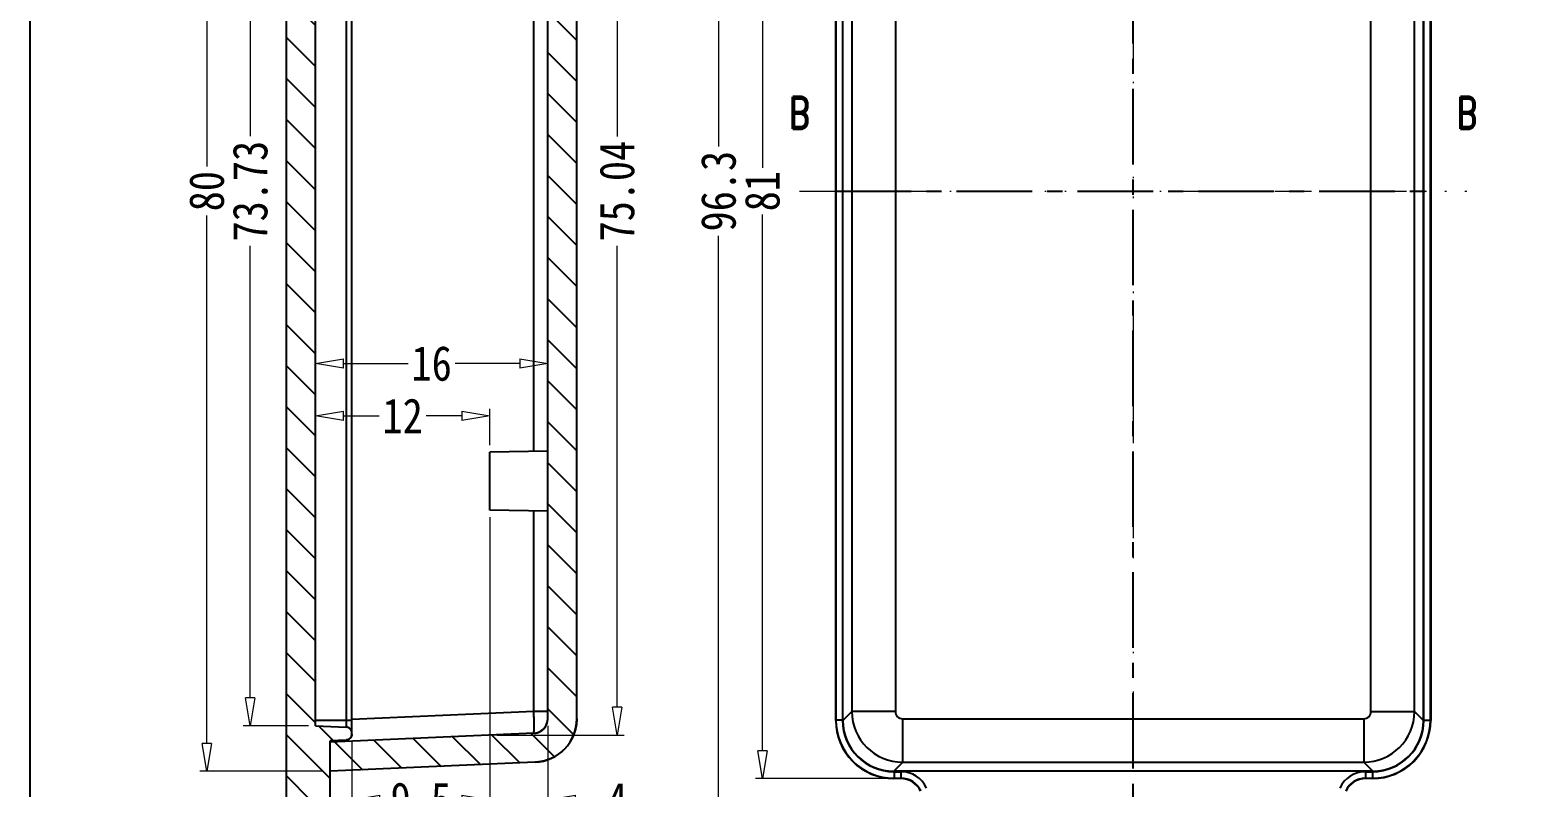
# Model space of a CAD drawing. Header units: millimetres. Extents: x 1786 to 6157, y -3574 to -1928.
# Drawn here: x 5708.3 to 5811.8, y -3364.9 to -3312.6 of the extents above; entities that cross this region are included whole.
import ezdxf
from ezdxf.enums import TextEntityAlignment as Align

# ---------------------------------------------------------------- set-up
doc = ezdxf.new("R2010")
doc.units = ezdxf.units.MM
doc.linetypes.add('CENTER', pattern=[50.8, 31.75, -6.35, 6.35, -6.35])
doc.linetypes.add('DIVIDE', pattern=[31.75, 12.7, -6.35, 0, -6.35, 0, -6.35])
doc.layers.add('dim', color=3, linetype='Continuous', lineweight=9)
doc.layers.add('hatch', color=56, linetype='Continuous', lineweight=9)
doc.styles.add('FFS', font='SIMFANG.TTF', dxfattribs={"width": 0.85})
doc.styles.add('LongTou', font='romand.shx', dxfattribs={"width": 0.8, "bigfont": 'whgdtxt.shx'})
doc.dimstyles.new('YanXiu', dxfattribs={"dimtxt": 2.5, "dimasz": 2.2, "dimexe": 1, "dimexo": 0.6, "dimgap": 0.66, "dimtad": 0, "dimzin": 9, "dimdsep": 46, "dimtxsty": 'FFS', "dimblk": 'CLOSEDBLANK', "dimcen": 0, "dimclrd": 256, "dimclre": 131, "dimclrt": 42, "dimazin": 0, "dimtfac": 1, "dimtofl": 0, "dimtmove": 0, "dimatfit": 3, "dimldrblk": 'CLOSEDBLANK', "dimfxl": 0, "dimlwd": 5, "dimlwe": 5, "dimarcsym": 0})
pattern_1 = [(135, (501.9926, -442.396), (-1.4142136, -1.4142136), [])]

# ---------------------------------------------------------------- blocks, each defined once
blk = doc.blocks.new('_ClosedBlank')
at = {"color": 0, "linetype": 'ByBlock', "lineweight": -2}
for p, q in [((-1, 0.167), (0, 0)), ((-1, 0.167), (-1, -0.167)), ((0, 0), (-1, -0.167))]:
    blk.add_line(p, q, dxfattribs=at)
blk = doc.blocks.new('*D88')
at = {"layer": 'Defpoints', "color": 0}
for p in [(5776.02, -3275.56), (5755.75, -3371.86), (5776.02, -3371.86)]:
    blk.add_point(p, dxfattribs=at)
at = {"layer": 'dim', "color": 131, "lineweight": 5}
for p, q in [((5775.54, -3275.56), (5755.27, -3275.56)), ((5775.54, -3371.86), (5755.27, -3371.86))]:
    blk.add_line(p, q, dxfattribs=at)
at = {"layer": 'dim', "lineweight": 5}
for p, q in [((5755.75, -3277.48), (5755.75, -3320.62)), ((5755.75, -3369.94), (5755.75, -3326.79))]:
    blk.add_line(p, q, dxfattribs=at)
at = {"layer": 'dim', "lineweight": 5, "xscale": 1.92, "yscale": 1.92, "zscale": 1.92}
for p, rotation in [((5755.75, -3275.56), 90), ((5755.75, -3371.86), 270)]:
    blk.add_blockref('_ClosedBlank', p, dxfattribs=dict(at, rotation=rotation))
at = {"layer": 'dim', "color": 42, "insert": (5755.75, -3323.71), "char_height": 2.4, "attachment_point": 5, "rotation": 90, "style": 'FFS'}
blk.add_mtext('96.3', dxfattribs=at)
blk = doc.blocks.new('*D89')
at = {"layer": 'Defpoints', "color": 0}
for p in [(5767.82, -3283.21), (5758.77, -3364.21), (5767.82, -3364.21)]:
    blk.add_point(p, dxfattribs=at)
at = {"layer": 'dim', "color": 131, "lineweight": 5}
for p, q in [((5767.34, -3283.21), (5758.29, -3283.21)), ((5767.34, -3364.21), (5758.29, -3364.21))]:
    blk.add_line(p, q, dxfattribs=at)
at = {"layer": 'dim', "lineweight": 5}
for p, q in [((5758.77, -3285.13), (5758.77, -3322.1)), ((5758.77, -3362.29), (5758.77, -3325.31))]:
    blk.add_line(p, q, dxfattribs=at)
at = {"layer": 'dim', "lineweight": 5, "xscale": 1.92, "yscale": 1.92, "zscale": 1.92}
for p, rotation in [((5758.77, -3283.21), 90), ((5758.77, -3364.21), 270)]:
    blk.add_blockref('_ClosedBlank', p, dxfattribs=dict(at, rotation=rotation))
at = {"layer": 'dim', "color": 42, "insert": (5758.77, -3323.71), "char_height": 2.4, "attachment_point": 5, "rotation": 90, "style": 'FFS'}
blk.add_mtext('81', dxfattribs=at)
blk = doc.blocks.new('*D110')
at = {"layer": 'Defpoints', "color": 0}
for p in [(5727.98, -3286.84), (5723.48, -3360.57), (5727.98, -3360.57)]:
    blk.add_point(p, dxfattribs=at)
at = {"layer": 'dim', "color": 131, "lineweight": 5}
for p, q in [((5727.5, -3286.84), (5723, -3286.84)), ((5727.5, -3360.57), (5723, -3360.57))]:
    blk.add_line(p, q, dxfattribs=at)
at = {"layer": 'dim', "lineweight": 5}
for p, q in [((5723.48, -3288.76), (5723.48, -3319.92)), ((5723.48, -3358.65), (5723.48, -3327.49))]:
    blk.add_line(p, q, dxfattribs=at)
at = {"layer": 'dim', "lineweight": 5, "xscale": 1.92, "yscale": 1.92, "zscale": 1.92}
for p, rotation in [((5723.48, -3286.84), 90), ((5723.48, -3360.57), 270)]:
    blk.add_blockref('_ClosedBlank', p, dxfattribs=dict(at, rotation=rotation))
at = {"layer": 'dim', "color": 42, "insert": (5723.48, -3323.71), "char_height": 2.4, "attachment_point": 5, "rotation": 90, "style": 'FFS'}
blk.add_mtext('73.73', dxfattribs=at)
blk = doc.blocks.new('*D111')
at = {"layer": 'Defpoints', "color": 0}
for p in [(5728.98, -3283.71), (5720.48, -3363.71), (5728.98, -3363.71)]:
    blk.add_point(p, dxfattribs=at)
at = {"layer": 'dim', "color": 131, "lineweight": 5}
for p, q in [((5728.5, -3283.71), (5720, -3283.71)), ((5728.5, -3363.71), (5720, -3363.71))]:
    blk.add_line(p, q, dxfattribs=at)
at = {"layer": 'dim', "lineweight": 5}
for p, q in [((5720.48, -3285.63), (5720.48, -3322.02)), ((5720.48, -3361.79), (5720.48, -3325.39))]:
    blk.add_line(p, q, dxfattribs=at)
at = {"layer": 'dim', "lineweight": 5, "xscale": 1.92, "yscale": 1.92, "zscale": 1.92}
for p, rotation in [((5720.48, -3283.71), 90), ((5720.48, -3363.71), 270)]:
    blk.add_blockref('_ClosedBlank', p, dxfattribs=dict(at, rotation=rotation))
at = {"layer": 'dim', "color": 42, "insert": (5720.48, -3323.71), "char_height": 2.4, "attachment_point": 5, "rotation": 90, "style": 'FFS'}
blk.add_mtext('80', dxfattribs=at)
blk = doc.blocks.new('*D112')
at = {"layer": 'Defpoints', "color": 0}
for p in [(5727.98, -3339.2), (5727.98, -3340.47, 0), (5739.98, -3341.71, 0)]:
    blk.add_point(p, dxfattribs=at)
at = {"layer": 'dim', "color": 131, "lineweight": 5}
for p, q in [((5727.98, -3339.99), (5727.98, -3338.72)), ((5739.98, -3341.23), (5739.98, -3338.72))]:
    blk.add_line(p, q, dxfattribs=at)
at = {"layer": 'dim', "lineweight": 5}
for p, q in [((5729.9, -3339.2), (5732.36, -3339.2)), ((5738.06, -3339.2), (5735.6, -3339.2))]:
    blk.add_line(p, q, dxfattribs=at)
at = {"layer": 'dim', "lineweight": 5, "xscale": 1.92, "yscale": 1.92, "zscale": 1.92, "rotation": 180}
blk.add_blockref('_ClosedBlank', (5727.98, -3339.2), dxfattribs=at)
at = {"layer": 'dim', "lineweight": 5, "xscale": 1.92, "yscale": 1.92, "zscale": 1.92}
blk.add_blockref('_ClosedBlank', (5739.98, -3339.2), dxfattribs=at)
at = {"layer": 'dim', "color": 42, "insert": (5733.98, -3339.2), "char_height": 2.4, "attachment_point": 5, "style": 'FFS'}
blk.add_mtext('12', dxfattribs=at)
blk = doc.blocks.new('*D113')
at = {"layer": 'Defpoints', "color": 0}
for p in [(5727.98, -3335.6), (5727.98, -3337.64, 0), (5743.98, -3339.5, 0)]:
    blk.add_point(p, dxfattribs=at)
at = {"layer": 'dim', "color": 131, "lineweight": 5}
for p, q in [((5727.98, -3337.16), (5727.98, -3335.12)), ((5743.98, -3339.02), (5743.98, -3335.12))]:
    blk.add_line(p, q, dxfattribs=at)
at = {"layer": 'dim', "lineweight": 5}
for p, q in [((5729.9, -3335.6), (5734.36, -3335.6)), ((5742.06, -3335.6), (5737.6, -3335.6))]:
    blk.add_line(p, q, dxfattribs=at)
at = {"layer": 'dim', "lineweight": 5, "xscale": 1.92, "yscale": 1.92, "zscale": 1.92, "rotation": 180}
blk.add_blockref('_ClosedBlank', (5727.98, -3335.6), dxfattribs=at)
at = {"layer": 'dim', "lineweight": 5, "xscale": 1.92, "yscale": 1.92, "zscale": 1.92}
blk.add_blockref('_ClosedBlank', (5743.98, -3335.6), dxfattribs=at)
at = {"layer": 'dim', "color": 42, "insert": (5735.98, -3335.6), "char_height": 2.4, "attachment_point": 5, "style": 'FFS'}
blk.add_mtext('16', dxfattribs=at)
blk = doc.blocks.new('*D114')
at = {"layer": 'Defpoints', "color": 0}
for p in [(5739.98, -3345.71), (5743.98, -3360.09), (5739.98, -3365.69)]:
    blk.add_point(p, dxfattribs=at)
at = {"layer": 'dim', "color": 131, "lineweight": 5}
for p, q in [((5739.98, -3346.19), (5739.98, -3366.17)), ((5743.98, -3360.57), (5743.98, -3366.17))]:
    blk.add_line(p, q, dxfattribs=at)
at = {"layer": 'dim', "lineweight": 5}
for p, q in [((5738.06, -3365.69), (5736.14, -3365.69)), ((5745.9, -3365.69), (5747.82, -3365.69))]:
    blk.add_line(p, q, dxfattribs=at)
at = {"layer": 'dim', "lineweight": 5, "xscale": 1.92, "yscale": 1.92, "zscale": 1.92}
blk.add_blockref('_ClosedBlank', (5739.98, -3365.69), dxfattribs=at)
at = {"layer": 'dim', "lineweight": 5, "xscale": 1.92, "yscale": 1.92, "zscale": 1.92, "rotation": 180}
blk.add_blockref('_ClosedBlank', (5743.98, -3365.69), dxfattribs=at)
at = {"layer": 'dim', "color": 42, "insert": (5748.77, -3365.69), "char_height": 2.4, "attachment_point": 5, "style": 'FFS'}
blk.add_mtext('4', dxfattribs=at)
blk = doc.blocks.new('*D115')
at = {"layer": 'Defpoints', "color": 0}
for p in [(5739.98, -3286.19), (5748.76, -3286.19), (5739.98, -3361.22)]:
    blk.add_point(p, dxfattribs=at)
at = {"layer": 'dim', "color": 131, "lineweight": 5}
for p, q in [((5740.46, -3286.19), (5749.24, -3286.19)), ((5740.46, -3361.22), (5749.24, -3361.22))]:
    blk.add_line(p, q, dxfattribs=at)
at = {"layer": 'dim', "lineweight": 5}
for p, q in [((5748.76, -3288.11), (5748.76, -3319.95)), ((5748.76, -3359.3), (5748.76, -3327.47))]:
    blk.add_line(p, q, dxfattribs=at)
at = {"layer": 'dim', "lineweight": 5, "xscale": 1.92, "yscale": 1.92, "zscale": 1.92}
for p, rotation in [((5748.76, -3286.19), 90), ((5748.76, -3361.22), 270)]:
    blk.add_blockref('_ClosedBlank', p, dxfattribs=dict(at, rotation=rotation))
at = {"layer": 'dim', "color": 42, "insert": (5748.76, -3323.71), "char_height": 2.4, "attachment_point": 5, "rotation": 90, "style": 'FFS'}
blk.add_mtext('75.04', dxfattribs=at)
blk = doc.blocks.new('*D116')
at = {"layer": 'Defpoints', "color": 0}
for p in [(5739.98, -3350.85, 0), (5730.48, -3361.16), (5730.48, -3365.69)]:
    blk.add_point(p, dxfattribs=at)
at = {"layer": 'dim', "color": 131, "lineweight": 5}
for p, q in [((5739.98, -3351.33), (5739.98, -3366.17)), ((5730.48, -3361.64), (5730.48, -3366.17))]:
    blk.add_line(p, q, dxfattribs=at)
at = {"layer": 'dim', "lineweight": 5}
for p, q in [((5732.4, -3365.69), (5732.88, -3365.69)), ((5738.06, -3365.69), (5737.57, -3365.69))]:
    blk.add_line(p, q, dxfattribs=at)
at = {"layer": 'dim', "lineweight": 5, "xscale": 1.92, "yscale": 1.92, "zscale": 1.92, "rotation": 180}
blk.add_blockref('_ClosedBlank', (5730.48, -3365.69), dxfattribs=at)
at = {"layer": 'dim', "lineweight": 5, "xscale": 1.92, "yscale": 1.92, "zscale": 1.92}
blk.add_blockref('_ClosedBlank', (5739.98, -3365.69), dxfattribs=at)
at = {"layer": 'dim', "color": 42, "insert": (5735.23, -3365.69), "char_height": 2.4, "attachment_point": 5, "style": 'FFS'}
blk.add_mtext('9.5', dxfattribs=at)
blk = doc.blocks.new('*u118')
at = {"linetype": 'Continuous'}
h = blk.add_hatch(dxfattribs=at)
h.set_pattern_fill('DEFAULT__1', color=40, scale=2, angle=135, style=0, pattern_type=0)
h.set_pattern_definition(pattern_1)
edge = h.paths.add_edge_path()
edge.add_line((-91.404, 45.699), (-91.404, 47.1))
edge.add_spline(control_points=[(-91.404, 45.699), (-91.404, 45.438), (-91.588, 45.252), (-91.85, 45.249)], knot_values=[0, 0, 0, 0, 1, 1, 1, 1], weights=[1, 0.8067903, 0.8067903, 1], degree=3, periodic=0)
edge.add_line((-91.85, 45.249), (-93.899, 45.231))
edge.add_spline(control_points=[(-94.404, 45.731), (-94.404, 45.436), (-94.194, 45.229), (-93.899, 45.231)], knot_values=[0, 0, 0, 0, 1, 1, 1, 1], weights=[1, 0.8026765, 0.8026765, 1], degree=3, periodic=0)
edge.add_line((-94.404, 45.731), (-94.404, 47.731))
edge.add_line((-91.877, 47.599), (-94.404, 47.731))
edge.add_spline(control_points=[(-91.404, 47.1), (-91.404, 47.381), (-91.597, 47.584), (-91.877, 47.599)], knot_values=[0, 0, 0, 0, 1, 1, 1, 1], weights=[1, 0.8169162, 0.8169162, 1], degree=3, periodic=0)
edge = h.paths.add_edge_path()
edge.add_line((-91.404, 51.863), (-91.404, 55.483))
edge.add_spline(control_points=[(-91.404, 51.863), (-91.404, 51.582), (-91.597, 51.379), (-91.877, 51.364)], knot_values=[0, 0, 0, 0, 1, 1, 1, 1], weights=[1, 0.8169162, 0.8169162, 1], degree=3, periodic=0)
edge.add_line((-91.877, 51.364), (-94.404, 51.231))
edge.add_line((-94.404, 51.231), (-94.404, 135.531))
edge.add_line((-91.877, 135.399), (-94.404, 135.531))
edge.add_spline(control_points=[(-91.404, 134.9), (-91.404, 135.181), (-91.597, 135.384), (-91.877, 135.399)], knot_values=[0, 0, 0, 0, 1, 1, 1, 1], weights=[1, 0.8169162, 0.8169162, 1], degree=3, periodic=0)
edge.add_line((-91.404, 131.279), (-91.404, 134.9))
edge.add_line((-90.286, 131.231), (-91.404, 131.279))
edge.add_spline(control_points=[(-89.904, 130.831), (-89.904, 131.057), (-90.06, 131.221), (-90.286, 131.231)], knot_values=[0, 0, 0, 0, 1, 1, 1, 1], weights=[1, 0.8149093, 0.8149093, 1], degree=3, periodic=0)
edge.add_line((-89.904, 130.739), (-89.904, 130.831))
edge.add_spline(control_points=[(-89.904, 130.739), (-89.904, 130.512), (-90.06, 130.349), (-90.286, 130.339)], knot_values=[0, 0, 0, 0, 1, 1, 1, 1], weights=[1, 0.8149093, 0.8149093, 1], degree=3, periodic=0)
edge.add_line((-92.404, 130.247), (-90.286, 130.339))
edge.add_line((-92.404, 56.516), (-92.404, 130.247))
edge.add_line((-92.404, 56.516), (-90.286, 56.424))
edge.add_spline(control_points=[(-89.904, 56.024), (-89.904, 56.251), (-90.06, 56.414), (-90.286, 56.424)], knot_values=[0, 0, 0, 0, 1, 1, 1, 1], weights=[1, 0.8149093, 0.8149093, 1], degree=3, periodic=0)
edge.add_line((-89.904, 55.932), (-89.904, 56.024))
edge.add_spline(control_points=[(-89.904, 55.932), (-89.904, 55.706), (-90.06, 55.542), (-90.286, 55.532)], knot_values=[0, 0, 0, 0, 1, 1, 1, 1], weights=[1, 0.8149093, 0.8149093, 1], degree=3, periodic=0)
edge.add_line((-90.286, 55.532), (-91.404, 55.483))
edge = h.paths.add_edge_path()
edge.add_line((-91.404, 139.663), (-91.404, 141.064))
edge.add_spline(control_points=[(-91.404, 139.663), (-91.404, 139.382), (-91.597, 139.179), (-91.877, 139.164)], knot_values=[0, 0, 0, 0, 1, 1, 1, 1], weights=[1, 0.8169162, 0.8169162, 1], degree=3, periodic=0)
edge.add_line((-91.877, 139.164), (-94.404, 139.031))
edge.add_line((-94.404, 139.031), (-94.404, 141.031))
edge.add_spline(control_points=[(-94.404, 141.031), (-94.404, 141.326), (-94.194, 141.534), (-93.899, 141.531)], knot_values=[0, 0, 0, 0, 1, 1, 1, 1], weights=[1, 0.8026765, 0.8026765, 1], degree=3, periodic=0)
edge.add_line((-91.85, 141.514), (-93.899, 141.531))
edge.add_spline(control_points=[(-91.404, 141.064), (-91.404, 141.325), (-91.588, 141.511), (-91.85, 141.514)], knot_values=[0, 0, 0, 0, 1, 1, 1, 1], weights=[1, 0.8067903, 0.8067903, 1], degree=3, periodic=0)
h = blk.add_hatch(dxfattribs=at)
h.set_pattern_fill('DEFAULT__2', color=40, scale=2, angle=135, style=0, pattern_type=0)
h.set_pattern_definition(pattern_1)
edge = h.paths.add_edge_path()
edge.add_line((-91.404, 53.381), (-91.404, 55.383))
edge.add_line((-77.36, 55.996), (-91.404, 55.383))
edge.add_spline(control_points=[(-77.36, 55.996), (-76.795, 56.021), (-76.404, 56.43), (-76.404, 56.996)], knot_values=[0, 0, 0, 0, 1, 1, 1, 1], weights=[1, 0.8149093, 0.8149093, 1], degree=3, periodic=0)
edge.add_line((-76.404, 56.996), (-76.404, 129.767))
edge.add_spline(control_points=[(-76.404, 129.767), (-76.404, 130.333), (-76.795, 130.742), (-77.36, 130.766)], knot_values=[0, 0, 0, 0, 1, 1, 1, 1], weights=[1, 0.8149093, 0.8149093, 1], degree=3, periodic=0)
edge.add_line((-77.36, 130.766), (-91.404, 131.38))
edge.add_line((-91.404, 131.38), (-91.404, 133.381))
edge.add_line((-77.273, 132.764), (-91.404, 133.381))
edge.add_spline(control_points=[(-74.404, 129.767), (-74.404, 131.464), (-75.577, 132.69), (-77.273, 132.764)], knot_values=[0, 0, 0, 0, 1, 1, 1, 1], weights=[1, 0.8149093, 0.8149093, 1], degree=3, periodic=0)
edge.add_line((-74.404, 56.996), (-74.404, 129.767))
edge.add_spline(control_points=[(-74.404, 56.996), (-74.404, 55.298), (-75.577, 54.072), (-77.273, 53.998)], knot_values=[0, 0, 0, 0, 1, 1, 1, 1], weights=[1, 0.8149093, 0.8149093, 1], degree=3, periodic=0)
edge.add_line((-77.273, 53.998), (-91.404, 53.381))
at = {"color": 7, "linetype": 'Continuous'}
for p, q in [((-94.404, 45.731), (-94.404, 141.031)), ((-94.404, 51.231), (-94.404, 135.531)), ((-92.404, 56.516), (-92.404, 130.247)), ((-92.404, 56.516), (-92.404, 130.247)), ((-76.404, 56.996), (-76.404, 129.767)), ((-76.404, 56.996), (-76.404, 129.767)), ((-74.404, 56.996), (-74.404, 129.767)), ((-74.404, 56.996), (-74.404, 129.767)), ((-56.559, 56.882), (-56.559, 129.881)), ((-56.541, 129.863), (-56.541, 56.9)), ((-56.091, 129.864), (-56.091, 56.899)), ((-56.059, 56.878), (-56.059, 129.885)), ((-16.059, 56.878), (-16.059, 129.885)), ((-16.027, 56.899), (-16.027, 129.864)), ((-15.577, 56.9), (-15.577, 129.863)), ((-15.559, 129.882), (-15.559, 56.881)), ((-55.442, 129.267), (-55.442, 57.495)), ((-52.445, 129.268), (-52.445, 57.495)), ((-19.673, 57.495), (-19.673, 129.268)), ((-16.676, 57.495), (-16.676, 129.268)), ((-90.286, 125.116), (-90.286, 56.424)), ((-89.904, 56.113), (-89.904, 125.123)), ((-77.36, 75.435), (-77.36, 123.148)), ((-76.404, 75.451), (-80.404, 75.381)), ((-80.404, 71.381), (-80.404, 75.381)), ((-76.404, 71.312), (-80.404, 71.381)), ((-77.36, 57.495), (-77.36, 71.328)), ((-77.36, 57.495), (-89.906, 56.947)), ((-76.404, 57.495), (-77.36, 57.495)), ((-55.442, 57.495), (-56.059, 56.878)), ((-52.445, 57.495), (-55.442, 57.495)), ((-51.946, 56.996), (-51.946, 53.998)), ((-51.946, 56.996), (-20.173, 56.996)), ((-20.173, 56.996), (-20.173, 53.998)), ((-19.673, 57.495), (-16.676, 57.495)), ((-16.676, 57.495), (-16.059, 56.878)), ((-89.904, 56.882), (-92.404, 56.882)), ((-92.404, 56.516), (-90.286, 56.424)), ((-92.404, 56.516), (-90.286, 56.424)), ((-77.36, 55.996), (-91.404, 55.383)), ((-77.36, 55.996), (-91.404, 55.383)), ((-89.904, 55.932), (-89.904, 56.024)), ((-89.904, 55.932), (-89.904, 56.024)), ((-56.559, 56.882), (-56.541, 56.9)), ((-56.091, 56.899), (-56.541, 56.899)), ((-16.027, 56.899), (-15.577, 56.899)), ((-15.577, 56.9), (-15.559, 56.882)), ((-90.286, 55.532), (-91.404, 55.483)), ((-90.286, 55.532), (-91.404, 55.483)), ((-91.404, 45.699), (-91.404, 55.483)), ((-91.404, 51.863), (-91.404, 55.483)), ((-91.404, 53.381), (-91.404, 55.383)), ((-77.273, 53.998), (-91.404, 53.381)), ((-77.273, 53.998), (-91.404, 53.381)), ((-51.945, 53.998), (-52.563, 53.381)), ((-51.945, 53.998), (-20.173, 53.998)), ((-20.173, 53.998), (-19.556, 53.381)), ((-19.556, 53.381), (-52.563, 53.381)), ((-52.559, 52.881), (-52.542, 52.899)), ((-52.072, 52.881), (-52.559, 52.881)), ((-52.542, 53.349), (-52.542, 52.899)), ((-52.542, 53.349), (-52.061, 53.349)), ((-52.542, 52.899), (-52.061, 52.899)), ((-52.061, 52.899), (-52.072, 52.881)), ((-52.061, 53.349), (-52.061, 52.899)), ((-20.058, 53.349), (-20.058, 52.899)), ((-20.058, 53.349), (-19.577, 53.349)), ((-20.058, 52.899), (-20.047, 52.881)), ((-20.058, 52.899), (-19.577, 52.899)), ((-19.559, 52.881), (-20.046, 52.881)), ((-19.577, 53.349), (-19.577, 52.899)), ((-19.577, 52.899), (-19.559, 52.881))]:
    blk.add_line(p, q, dxfattribs=at)
at = {"color": 1, "linetype": 'CENTER', "ltscale": 0.164}
for p, q in [((-36.059, 45.231, 0), (-36.059, 141.531, 0)), ((-56.559, 93.381, 0), (-15.559, 93.381, 0))]:
    blk.add_line(p, q, dxfattribs=at)
at = {"color": 7, "linetype": 'Continuous'}
for centre, radius, start, end in [((-77.404, 56.996), 1, 272.5, 0), ((-77.404, 56.996), 3, 272.5, 0), ((-51.939, 57.502), 3.503, 180.1086, 269.89681), ((-51.946, 57.495), 0.499, 179.97867, 270.02133), ((-20.173, 57.495), 0.499, 269.97866, 0.02134), ((-20.18, 57.502), 3.503, 270.1086, 359.89681), ((-90.304, 56.024), 0.4, 0, 87.5), ((-90.304, 55.932), 0.4, 272.5, 0), ((-52.559, 56.881), 4, 179.99347, 270.00012), ((-52.542, 56.899), 4, 179.99337, 270.00019), ((-52.555, 56.9), 3.536, 180.01328, 180.40845), ((-52.542, 56.899), 3.55, 180.39253, 269.60751), ((-19.577, 56.899), 4, 269.99981, 0.00663), ((-19.559, 56.881), 4, 269.99988, 0.00653), ((-19.577, 56.899), 3.55, 270.3925, 359.60747), ((-19.563, 56.9), 3.536, 359.59155, 359.98673), ((-52.541, 56.885), 3.536, 269.59195, 269.98709), ((-52.072, 51.382), 1.5, 24.99996, 90.00737), ((-52.061, 51.399), 1.95, 25.00167, 89.99807), ((-52.061, 51.399), 1.5, 25.00006, 90.00723), ((-20.058, 51.399), 1.95, 90.00167, 154.99807), ((-20.058, 51.399), 1.5, 90.00054, 155.00767), ((-20.047, 51.382), 1.5, 90.00044, 155.00781), ((-19.578, 56.885), 3.536, 270.01291, 270.40805)]:
    blk.add_arc(centre, radius, start, end, dxfattribs=at)
for centre, major_axis, start_param, end_param in [((-52.556, 56.885), (2.48, 2.48), 2.3571458, 3.9260395), ((-19.563, 56.885), (-2.48, 2.48), -3.9260395, -2.3571458)]:
    blk.add_ellipse(centre, major_axis=major_axis, ratio=0.9980992, start_param=start_param, end_param=end_param, dxfattribs=at)
for points, start_tangent, end_tangent in [([(-77.36, 55.996), (-77.351, 56.034), (-77.345, 56.145), (-77.342, 56.324), (-77.342, 56.561), (-77.345, 56.845), (-77.351, 57.162), (-77.36, 57.495)], (0.9990757, 0.0429844), (-0.0289515, 0.9995808)), ([(-77.36, 55.996), (-77.349, 55.997), (-77.338, 55.998), (-77.327, 55.998), (-77.316, 55.999), (-77.305, 56), (-77.294, 56.001), (-77.283, 56.003), (-77.272, 56.004), (-77.261, 56.006), (-77.25, 56.007), (-77.239, 56.009), (-77.228, 56.011), (-77.217, 56.013), (-77.206, 56.015), (-77.194, 56.018), (-77.183, 56.02), (-77.172, 56.023), (-77.161, 56.025), (-77.149, 56.028), (-77.138, 56.031), (-77.127, 56.035), (-77.116, 56.038), (-77.104, 56.041), (-77.093, 56.045), (-77.082, 56.049), (-77.071, 56.053), (-77.06, 56.057), (-77.048, 56.061), (-77.037, 56.065), (-77.026, 56.069), (-77.015, 56.074), (-77.004, 56.079), (-76.993, 56.084), (-76.982, 56.089), (-76.971, 56.094), (-76.96, 56.099), (-76.949, 56.105), (-76.938, 56.11), (-76.928, 56.116), (-76.917, 56.122), (-76.906, 56.128), (-76.895, 56.134), (-76.885, 56.141), (-76.874, 56.147), (-76.864, 56.154), (-76.854, 56.16), (-76.843, 56.167), (-76.833, 56.174), (-76.823, 56.181), (-76.813, 56.189), (-76.803, 56.196), (-76.793, 56.204), (-76.783, 56.211), (-76.773, 56.219), (-76.764, 56.227), (-76.754, 56.235), (-76.745, 56.243), (-76.735, 56.252), (-76.726, 56.26), (-76.717, 56.269), (-76.708, 56.277), (-76.699, 56.286), (-76.69, 56.295), (-76.681, 56.304), (-76.673, 56.313), (-76.664, 56.322), (-76.656, 56.332), (-76.647, 56.341), (-76.639, 56.351), (-76.631, 56.36), (-76.623, 56.37), (-76.616, 56.38), (-76.608, 56.39), (-76.6, 56.4), (-76.593, 56.41), (-76.586, 56.42), (-76.579, 56.43), (-76.572, 56.441), (-76.565, 56.451), (-76.558, 56.461), (-76.552, 56.472), (-76.545, 56.483), (-76.539, 56.493), (-76.533, 56.504), (-76.527, 56.515), (-76.521, 56.526), (-76.515, 56.536), (-76.51, 56.547), (-76.504, 56.558), (-76.499, 56.569), (-76.494, 56.58), (-76.489, 56.592), (-76.484, 56.603), (-76.479, 56.614), (-76.475, 56.625), (-76.47, 56.636), (-76.466, 56.648), (-76.462, 56.659), (-76.458, 56.67), (-76.454, 56.682), (-76.45, 56.693), (-76.447, 56.704), (-76.444, 56.716), (-76.44, 56.727), (-76.437, 56.738), (-76.434, 56.75), (-76.431, 56.761), (-76.429, 56.772), (-76.426, 56.784), (-76.424, 56.795), (-76.422, 56.807), (-76.419, 56.818), (-76.417, 56.829), (-76.416, 56.84), (-76.414, 56.852), (-76.412, 56.863), (-76.411, 56.874), (-76.41, 56.885), (-76.408, 56.897), (-76.407, 56.908), (-76.406, 56.919), (-76.406, 56.93), (-76.405, 56.941), (-76.404, 56.952), (-76.404, 56.963), (-76.404, 56.974), (-76.404, 56.985), (-76.404, 56.996)], (0.9990482, 0.0436194), (0, 1)), ([(-74.404, 56.996), (-74.404, 56.963), (-74.404, 56.93), (-74.405, 56.898), (-74.406, 56.865), (-74.408, 56.832), (-74.41, 56.799), (-74.412, 56.765), (-74.415, 56.732), (-74.418, 56.699), (-74.422, 56.665), (-74.426, 56.632), (-74.43, 56.598), (-74.435, 56.564), (-74.44, 56.53), (-74.445, 56.496), (-74.451, 56.463), (-74.458, 56.429), (-74.464, 56.395), (-74.472, 56.36), (-74.479, 56.326), (-74.487, 56.292), (-74.496, 56.258), (-74.504, 56.224), (-74.514, 56.19), (-74.523, 56.156), (-74.534, 56.122), (-74.544, 56.088), (-74.555, 56.054), (-74.567, 56.02), (-74.579, 55.986), (-74.591, 55.952), (-74.604, 55.918), (-74.617, 55.884), (-74.631, 55.851), (-74.645, 55.817), (-74.659, 55.784), (-74.674, 55.75), (-74.69, 55.717), (-74.705, 55.684), (-74.722, 55.651), (-74.738, 55.618), (-74.756, 55.586), (-74.773, 55.553), (-74.791, 55.521), (-74.81, 55.488), (-74.828, 55.456), (-74.848, 55.425), (-74.867, 55.393), (-74.887, 55.362), (-74.908, 55.33), (-74.929, 55.3), (-74.95, 55.269), (-74.972, 55.238), (-74.994, 55.208), (-75.017, 55.178), (-75.04, 55.148), (-75.063, 55.119), (-75.087, 55.09), (-75.111, 55.061), (-75.135, 55.032), (-75.16, 55.004), (-75.185, 54.976), (-75.211, 54.948), (-75.236, 54.921), (-75.263, 54.894), (-75.289, 54.867), (-75.316, 54.841), (-75.343, 54.815), (-75.371, 54.789), (-75.399, 54.764), (-75.427, 54.739), (-75.455, 54.714), (-75.484, 54.69), (-75.513, 54.666), (-75.542, 54.643), (-75.571, 54.62), (-75.601, 54.597), (-75.631, 54.575), (-75.661, 54.553), (-75.692, 54.532), (-75.723, 54.511), (-75.754, 54.49), (-75.785, 54.47), (-75.816, 54.45), (-75.848, 54.431), (-75.879, 54.412), (-75.911, 54.393), (-75.943, 54.375), (-75.976, 54.357), (-76.008, 54.34), (-76.04, 54.323), (-76.073, 54.307), (-76.106, 54.291), (-76.139, 54.275), (-76.172, 54.26), (-76.205, 54.245), (-76.238, 54.231), (-76.272, 54.217), (-76.305, 54.204), (-76.338, 54.191), (-76.372, 54.179), (-76.405, 54.166), (-76.439, 54.155), (-76.473, 54.144), (-76.506, 54.133), (-76.54, 54.122), (-76.574, 54.113), (-76.607, 54.103), (-76.641, 54.094), (-76.675, 54.085), (-76.709, 54.077), (-76.742, 54.069), (-76.776, 54.062), (-76.81, 54.055), (-76.843, 54.048), (-76.877, 54.042), (-76.91, 54.036), (-76.943, 54.031), (-76.977, 54.026), (-77.01, 54.021), (-77.043, 54.017), (-77.076, 54.013), (-77.109, 54.01), (-77.142, 54.007), (-77.175, 54.004), (-77.208, 54.002), (-77.24, 54), (-77.273, 53.998)], (0, -1), (-0.9990482, -0.0436194)), ([(-89.904, 56.024), (-89.904, 56.029), (-89.904, 56.033), (-89.904, 56.037), (-89.904, 56.042), (-89.904, 56.046), (-89.904, 56.05), (-89.905, 56.055), (-89.905, 56.059), (-89.906, 56.064), (-89.906, 56.068), (-89.906, 56.073), (-89.907, 56.077), (-89.908, 56.082), (-89.908, 56.086), (-89.909, 56.091), (-89.91, 56.095), (-89.911, 56.1), (-89.912, 56.104), (-89.913, 56.109), (-89.914, 56.113), (-89.915, 56.118), (-89.916, 56.123), (-89.917, 56.127), (-89.918, 56.132), (-89.92, 56.136), (-89.921, 56.141), (-89.922, 56.145), (-89.924, 56.15), (-89.925, 56.154), (-89.927, 56.159), (-89.929, 56.163), (-89.93, 56.168), (-89.932, 56.172), (-89.934, 56.177), (-89.936, 56.181), (-89.938, 56.186), (-89.94, 56.19), (-89.942, 56.195), (-89.944, 56.199), (-89.946, 56.204), (-89.948, 56.208), (-89.95, 56.212), (-89.953, 56.217), (-89.955, 56.221), (-89.958, 56.225), (-89.96, 56.229), (-89.963, 56.234), (-89.965, 56.238), (-89.968, 56.242), (-89.971, 56.246), (-89.974, 56.25), (-89.976, 56.254), (-89.979, 56.259), (-89.982, 56.263), (-89.985, 56.267), (-89.988, 56.271), (-89.991, 56.274), (-89.995, 56.278), (-89.998, 56.282), (-90.001, 56.286), (-90.004, 56.29), (-90.008, 56.294), (-90.011, 56.297), (-90.015, 56.301), (-90.018, 56.304), (-90.022, 56.308), (-90.025, 56.312), (-90.029, 56.315), (-90.032, 56.318), (-90.036, 56.322), (-90.04, 56.325), (-90.044, 56.328), (-90.048, 56.332), (-90.051, 56.335), (-90.055, 56.338), (-90.059, 56.341), (-90.063, 56.344), (-90.067, 56.347), (-90.071, 56.35), (-90.075, 56.353), (-90.079, 56.356), (-90.084, 56.358), (-90.088, 56.361), (-90.092, 56.364), (-90.096, 56.366), (-90.1, 56.369), (-90.105, 56.371), (-90.109, 56.374), (-90.113, 56.376), (-90.117, 56.378), (-90.122, 56.381), (-90.126, 56.383), (-90.131, 56.385), (-90.135, 56.387), (-90.139, 56.389), (-90.144, 56.391), (-90.148, 56.393), (-90.153, 56.395), (-90.157, 56.396), (-90.162, 56.398), (-90.166, 56.4), (-90.17, 56.401), (-90.175, 56.403), (-90.179, 56.405), (-90.184, 56.406), (-90.188, 56.407), (-90.193, 56.409), (-90.197, 56.41), (-90.202, 56.411), (-90.206, 56.412), (-90.211, 56.413), (-90.215, 56.414), (-90.22, 56.415), (-90.224, 56.416), (-90.229, 56.417), (-90.233, 56.418), (-90.238, 56.419), (-90.242, 56.42), (-90.247, 56.42), (-90.251, 56.421), (-90.255, 56.421), (-90.26, 56.422), (-90.264, 56.422), (-90.269, 56.423), (-90.273, 56.423), (-90.277, 56.423), (-90.282, 56.424), (-90.286, 56.424)], (0, 1), (-0.9990482, 0.0436194)), ([(-89.904, 55.932), (-89.904, 55.927), (-89.904, 55.923), (-89.904, 55.919), (-89.904, 55.914), (-89.904, 55.91), (-89.904, 55.906), (-89.905, 55.901), (-89.905, 55.897), (-89.906, 55.892), (-89.906, 55.888), (-89.906, 55.883), (-89.907, 55.879), (-89.908, 55.874), (-89.908, 55.87), (-89.909, 55.865), (-89.91, 55.861), (-89.911, 55.856), (-89.912, 55.852), (-89.913, 55.847), (-89.914, 55.843), (-89.915, 55.838), (-89.916, 55.834), (-89.917, 55.829), (-89.918, 55.824), (-89.92, 55.82), (-89.921, 55.815), (-89.922, 55.811), (-89.924, 55.806), (-89.925, 55.802), (-89.927, 55.797), (-89.929, 55.793), (-89.93, 55.788), (-89.932, 55.784), (-89.934, 55.779), (-89.936, 55.775), (-89.938, 55.77), (-89.94, 55.766), (-89.942, 55.761), (-89.944, 55.757), (-89.946, 55.753), (-89.948, 55.748), (-89.95, 55.744), (-89.953, 55.739), (-89.955, 55.735), (-89.958, 55.731), (-89.96, 55.727), (-89.963, 55.722), (-89.965, 55.718), (-89.968, 55.714), (-89.971, 55.71), (-89.974, 55.706), (-89.976, 55.702), (-89.979, 55.698), (-89.982, 55.694), (-89.985, 55.69), (-89.988, 55.686), (-89.991, 55.682), (-89.995, 55.678), (-89.998, 55.674), (-90.001, 55.67), (-90.004, 55.666), (-90.008, 55.663), (-90.011, 55.659), (-90.015, 55.655), (-90.018, 55.652), (-90.022, 55.648), (-90.025, 55.645), (-90.029, 55.641), (-90.032, 55.638), (-90.036, 55.634), (-90.04, 55.631), (-90.044, 55.628), (-90.048, 55.624), (-90.051, 55.621), (-90.055, 55.618), (-90.059, 55.615), (-90.063, 55.612), (-90.067, 55.609), (-90.071, 55.606), (-90.075, 55.603), (-90.079, 55.601), (-90.084, 55.598), (-90.088, 55.595), (-90.092, 55.592), (-90.096, 55.59), (-90.1, 55.587), (-90.105, 55.585), (-90.109, 55.582), (-90.113, 55.58), (-90.117, 55.578), (-90.122, 55.575), (-90.126, 55.573), (-90.131, 55.571), (-90.135, 55.569), (-90.139, 55.567), (-90.144, 55.565), (-90.148, 55.563), (-90.153, 55.561), (-90.157, 55.56), (-90.162, 55.558), (-90.166, 55.556), (-90.17, 55.555), (-90.175, 55.553), (-90.179, 55.552), (-90.184, 55.55), (-90.188, 55.549), (-90.193, 55.547), (-90.197, 55.546), (-90.202, 55.545), (-90.206, 55.544), (-90.211, 55.543), (-90.215, 55.542), (-90.22, 55.541), (-90.224, 55.54), (-90.229, 55.539), (-90.233, 55.538), (-90.238, 55.537), (-90.242, 55.537), (-90.247, 55.536), (-90.251, 55.535), (-90.255, 55.535), (-90.26, 55.534), (-90.264, 55.534), (-90.269, 55.533), (-90.273, 55.533), (-90.277, 55.533), (-90.282, 55.532), (-90.286, 55.532)], (0, -1), (-0.9990482, -0.0436194))]:
    blk.add_spline(points, degree=3, dxfattribs=dict(at, start_tangent=start_tangent, end_tangent=end_tangent))
at = {"layer": 'Defpoints', "color": 2}
blk.add_lwpolyline([(-112.078, 156.749), (112.078, 156.749), (112.078, 0), (-112.078, 0)], close=True, dxfattribs=at)
at = {"layer": 'hatch', "color": 2, "linetype": 'DIVIDE', "ltscale": 0.2}
for p, q in [((-36.059, 144.031, 0), (-36.059, 42.731, 0)), ((-59.059, 93.381), (-13.059, 93.381, 0))]:
    blk.add_line(p, q, dxfattribs=at)
at = {"layer": 'hatch', "color": 2, "elevation": 0}
for points in [[(-59.059, 93.381, 0, 0, 0), (-59.059, 95.181, 0.54, 0, 0), (-59.059, 96.981, 0, 0, 0)], [(-13.059, 93.381, 0, 0, 0), (-13.059, 95.181, 0.54, 0, 0), (-13.059, 96.981, 0, 0, 0)]]:
    blk.add_lwpolyline(points, format="xyseb", dxfattribs=at)
at = {"layer": 'hatch', "color": 6, "style": 'LongTou', "width": 0.8}
for p in [(-59.059, 98.781), (-13.059, 98.781)]:
    blk.add_text('B', height=2.2, dxfattribs=at).set_placement(p, align=Align.MIDDLE)
at = {"layer": 'dim'}
for base, p1, p2, picture, middle, set_off in [((-64.628, 45.231), (-44.364, 141.531), (-44.364, 45.231), '*D88', (-64.628, 93.381), (-5820.381, 3417.088)), ((-99.897, 53.381), (-91.404, 133.381), (-91.404, 53.381), '*D111', (-99.897, 93.381), (-5820.381, 3417.088)), ((-71.6245, 130.8992), (-80.4035, 55.8636), (-80.4035, 130.8992), '*D115', (-71.6245, 93.3814), (-5820.3807, 3417.0879)), ((-96.897, 56.516), (-92.404, 130.247), (-92.404, 56.516), '*D110', (-96.897, 93.381), (-5820.381, 3417.088))]:
    dim = blk.add_linear_dim(base=base, p1=p1, p2=p2, angle=90, dimstyle='YanXiu', override={"dimtxt": 2.4, "dimasz": 1.92, "dimexe": 0.47976, "dimexo": 0.47976, "dimgap": 0.47976, "dimzin": 8}, dxfattribs=at)
    dim.commit()
    dim.dimension.update_dxf_attribs({"geometry": picture, "text_midpoint": middle, "dimtype": 128, "insert": set_off})
dim = blk.add_linear_dim(base=(-61.608, 52.881), p1=(-52.559, 133.881), p2=(-52.559, 52.881), angle=90, dimstyle='YanXiu', override={"dimtxt": 2.4, "dimasz": 1.92, "dimexe": 0.47976, "dimexo": 0.47976, "dimgap": 0.47976, "dimzin": 8}, dxfattribs=at)
dim.commit()
dim.dimension.update_dxf_attribs({"geometry": '*D89', "text_midpoint": (-61.608, 93.381), "insert": (-5820.381, 3417.088)})
for base, p1, p2, picture, middle in [((-92.404, 81.485, 0), (-76.404, 77.588), (-92.404, 79.446), '*D113', (-84.404, 81.485, 0)), ((-80.404, 51.399), (-76.404, 56.996), (-80.404, 71.381), '*D114', (-71.61, 51.399))]:
    dim = blk.add_linear_dim(base=base, p1=p1, p2=p2, dimstyle='YanXiu', override={"dimtxt": 2.4, "dimasz": 1.92, "dimexe": 0.47976, "dimexo": 0.47976, "dimgap": 0.47976, "dimzin": 8}, dxfattribs=at)
    dim.commit()
    dim.dimension.update_dxf_attribs({"geometry": picture, "text_midpoint": middle, "dimtype": 128, "insert": (-5820.381, 3417.088)})
for base, p1, p2, override, picture, middle in [((-92.404, 77.891, 0), (-80.404, 75.381), (-92.404, 76.618), {"dimtxt": 2.4, "dimasz": 1.92, "dimexe": 0.47976, "dimexo": 0.47976, "dimgap": 0.47976, "dimzin": 8}, '*D112', (-86.404, 77.891, 0)), ((-89.904, 51.399), (-80.404, 66.242, 0), (-89.904, 55.932), {"dimtxt": 2.4, "dimasz": 1.92, "dimexe": 0.47976, "dimexo": 0.47976, "dimgap": 0.47976, "dimzin": 8, "dimtmove": 1}, '*D116', (-85.154, 51.399))]:
    dim = blk.add_linear_dim(base=base, p1=p1, p2=p2, dimstyle='YanXiu', override=override, dxfattribs=at)
    dim.commit()
    dim.dimension.update_dxf_attribs({"geometry": picture, "text_midpoint": middle, "insert": (-5820.381, 3417.088)})

msp = doc.modelspace()

# ---------------------------------------------------------------- block references
msp.add_blockref('*u118', (5820.38, -3417.09, 0))

doc.saveas('drawing.dxf')
